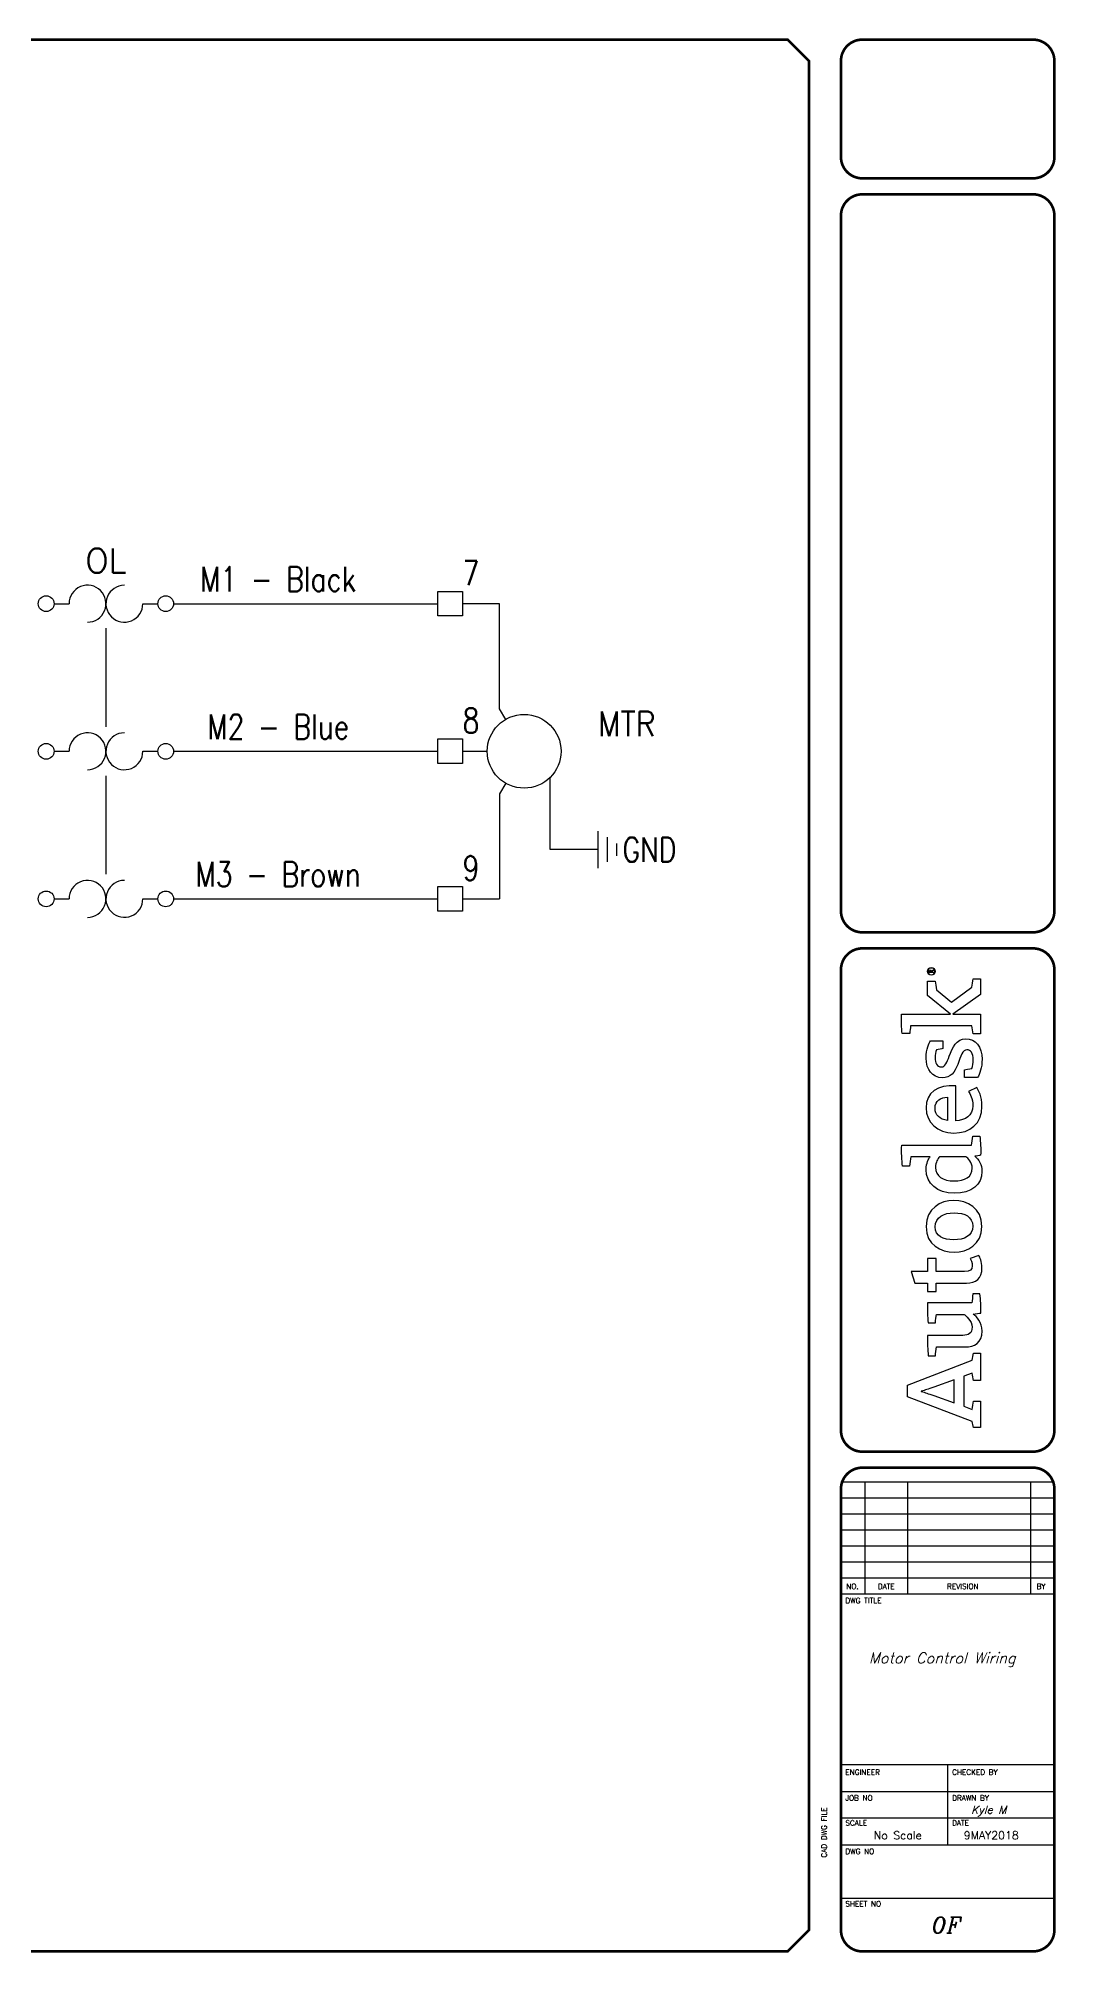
# Model space of a CAD drawing. Header units: inches. Extents: x 0 to 33.5, y 0 to 22.4.
# Drawn here: x 21.57 to 33.48, y 0.02 to 22.44 of the extents above; entities that cross this region are included whole.
import ezdxf
from ezdxf.enums import TextEntityAlignment as Align

# ---------------------------------------------------------------- set-up
doc = ezdxf.new("R2010")
doc.units = ezdxf.units.IN
doc.header["$MEASUREMENT"] = 0
for name, color, linetype in [('LAYER_1', 160, 'Continuous'), ('LINK', 9, 'Continuous'), ('SYMS', 7, 'Continuous'), ('TAGS', 150, 'Continuous'), ('TERMS', 123, 'Continuous'), ('TITLE', 7, 'Continuous'), ('WIREFIXED', 7, 'Continuous'), ('WIRES', 7, 'Continuous')]:
    doc.layers.add(name, color=color, linetype=linetype)
doc.styles.add('ITALIC', font='ITALIC')
doc.styles.add('SIMPLEX', font='SIMPLEX')
doc.styles.add('WD', font='romans.shx')

# ---------------------------------------------------------------- blocks, each defined once
blk = doc.blocks.new('AI9-BLK2')
at = {"layer": 'LAYER_1', "color": 7}
blk.add_circle((0, 0), 2.03, dxfattribs=at)
blk.add_open_spline([(1.73, 0), (1.73, -1.02), (0.99, -1.75), (-0.01, -1.75), (-0.99, -1.75), (-1.73, -1.02), (-1.73, 0), (-1.73, 1.01), (-0.99, 1.75), (-0.01, 1.75), (0.99, 1.75), (1.73, 1.01), (1.73, 0)], degree=3, knots=[0, 0, 0, 0, 1, 1, 1, 2, 2, 2, 3, 3, 3, 4, 4, 4, 4], dxfattribs=at)
blk = doc.blocks.new('AI9-BLK1')
at = {"layer": 'LAYER_1', "color": 7}
for points, knots in [([(0.67, -1.05), (0.67, -1.05), (0.18, -0.36), (0.18, -0.36), (0.09, -0.24), (0.03, -0.15), (-0.06, -0.08), (0.29, -0.04), (0.5, 0.15), (0.5, 0.46), (0.5, 0.77), (0.28, 1.05), (-0.15, 1.05), (-0.15, 1.05), (-0.84, 1.05), (-0.84, 1.05), (-0.84, 1.05), (-0.84, -1.05), (-0.84, -1.05), (-0.84, -1.05), (-0.54, -1.05), (-0.54, -1.05), (-0.54, -1.05), (-0.54, -0.11), (-0.54, -0.11), (-0.37, -0.11), (-0.31, -0.16), (-0.2, -0.31), (-0.2, -0.31), (0.3, -1.05), (0.3, -1.05), (0.3, -1.05), (0.67, -1.05), (0.67, -1.05)], [0, 0, 0, 0, 1, 1, 1, 2, 2, 2, 3, 3, 3, 4, 4, 4, 5, 5, 5, 6, 6, 6, 7, 7, 7, 8, 8, 8, 9, 9, 9, 10, 10, 10, 11, 11, 11, 11]), ([(0.17, 0.46), (0.17, 0.16), (-0.08, 0.13), (-0.32, 0.13), (-0.32, 0.13), (-0.54, 0.13), (-0.54, 0.13), (-0.54, 0.13), (-0.54, 0.79), (-0.54, 0.79), (-0.54, 0.79), (-0.22, 0.79), (-0.22, 0.79), (0.06, 0.79), (0.17, 0.66), (0.17, 0.46)], [0, 0, 0, 0, 1, 1, 1, 2, 2, 2, 3, 3, 3, 4, 4, 4, 5, 5, 5, 5])]:
    blk.add_open_spline(points, degree=3, knots=knots, dxfattribs=at)
blk = doc.blocks.new('LOGO')
for points, knots in [([(147.12, 4.68), (147.07, 5.37), (147.05, 6.12), (147.05, 6.92), (147.05, 6.92), (147.05, 41.08), (147.05, 41.08), (143.39, 41.25), (139.27, 41.02), (136.06, 40.68), (136.06, 40.68), (136.06, 36.96), (136.06, 36.96), (137.72, 36.84), (139.61, 36.61), (140.98, 36.38), (140.98, 36.38), (140.99, 36.38), (140.99, 36.38), (140.99, 36.38), (140.99, 26.2), (140.99, 26.2), (139.96, 27.06), (137.95, 28.38), (134.29, 28.38), (127.26, 28.38), (121.99, 22.6), (121.99, 13.79), (121.99, 4.52), (126.57, -0.69), (133.38, -0.69), (137.1, -0.69), (139.61, 1.09), (141.27, 3.09), (141.33, 2.12), (141.61, 0.63), (141.84, 0), (145.22, -0.17), (148.71, 0.06), (151.68, 0.4), (151.68, 0.4), (151.68, 4.12), (151.68, 4.12), (150.22, 4.23), (148.43, 4.45), (147.12, 4.68)], [0, 0, 0, 0, 1, 1, 1, 2, 2, 2, 3, 3, 3, 4, 4, 4, 5, 5, 5, 6, 6, 6, 7, 7, 7, 8, 8, 8, 9, 9, 9, 10, 10, 10, 11, 11, 11, 12, 12, 12, 13, 13, 13, 14, 14, 14, 15, 15, 15, 15]), ([(229.37, 4.57), (229.37, 4.57), (221.51, 15.23), (221.51, 15.23), (221.51, 15.23), (227.98, 23.01), (227.98, 23.01), (229.35, 23.12), (231.27, 23.34), (232.41, 23.63), (232.41, 23.63), (232.41, 27.69), (232.41, 27.69), (232.41, 27.69), (225.02, 27.69), (225.02, 27.69), (225.02, 27.69), (215.2, 15.61), (215.2, 15.61), (215.2, 15.61), (215.2, 41.19), (215.2, 41.19), (211.84, 41.34), (208.17, 41.17), (205.13, 40.88), (205.13, 40.88), (205.13, 36.94), (205.13, 36.94), (206.54, 36.82), (208.02, 36.64), (209.13, 36.45), (209.13, 36.45), (209.13, 4.51), (209.13, 4.51), (207.75, 4.41), (206.35, 4.21), (205.07, 3.95), (205.07, 3.95), (205.07, 0), (205.07, 0), (205.07, 0), (215.2, 0), (215.2, 0), (215.2, 0), (215.2, 14.46), (215.2, 14.46), (215.2, 14.46), (225.55, 0), (225.55, 0), (225.55, 0), (233.71, 0), (233.71, 0), (233.71, 0), (233.71, 3.82), (233.71, 3.82), (232.17, 4.17), (230.63, 4.4), (229.37, 4.57)], [0, 0, 0, 0, 1, 1, 1, 2, 2, 2, 3, 3, 3, 4, 4, 4, 5, 5, 5, 6, 6, 6, 7, 7, 7, 8, 8, 8, 9, 9, 9, 10, 10, 10, 11, 11, 11, 12, 12, 12, 13, 13, 13, 14, 14, 14, 15, 15, 15, 16, 16, 16, 17, 17, 17, 18, 18, 18, 19, 19, 19, 19]), ([(35.2, 4.35), (35.2, 4.35), (22.07, 38.1), (22.07, 38.1), (22.07, 38.1), (16.08, 38.1), (16.08, 38.1), (16.08, 38.1), (3.2, 4.35), (3.2, 4.35), (2.17, 4.23), (0.92, 4), (0, 3.72), (0, 3.72), (0, 0), (0, 0), (0, 0), (13.72, 0), (13.72, 0), (13.72, 0), (13.72, 3.72), (13.72, 3.72), (12.41, 4), (10.86, 4.29), (9.49, 4.4), (9.49, 4.4), (11.09, 8.81), (11.09, 8.81), (11.09, 8.81), (26.77, 8.81), (26.77, 8.81), (26.77, 8.81), (28.39, 4.35), (28.39, 4.35), (27.02, 4.23), (25.77, 4), (24.51, 3.72), (24.51, 3.72), (24.51, 0), (24.51, 0), (24.51, 0), (38.69, 0), (38.69, 0), (38.69, 0), (38.69, 3.72), (38.69, 3.72), (37.89, 3.95), (36, 4.35), (35.2, 4.35)], [0, 0, 0, 0, 1, 1, 1, 2, 2, 2, 3, 3, 3, 4, 4, 4, 5, 5, 5, 6, 6, 6, 7, 7, 7, 8, 8, 8, 9, 9, 9, 10, 10, 10, 11, 11, 11, 12, 12, 12, 13, 13, 13, 14, 14, 14, 15, 15, 15, 16, 16, 16, 16]), ([(12.84, 13.84), (12.84, 13.84), (16.64, 24.31), (16.64, 24.31), (17.79, 27.46), (18.19, 28.83), (18.82, 30.89), (18.82, 30.89), (18.93, 30.89), (18.93, 30.89), (19.56, 28.89), (19.96, 27.52), (21.1, 24.31), (21.1, 24.31), (24.91, 13.84), (24.91, 13.84), (24.91, 13.84), (12.84, 13.84), (12.84, 13.84)], [0, 0, 0, 0, 1, 1, 1, 2, 2, 2, 3, 3, 3, 4, 4, 4, 5, 5, 5, 6, 6, 6, 6]), ([(70.82, 23.06), (70.82, 23.06), (70.82, 27.69), (70.82, 27.69), (70.82, 27.69), (75.28, 27.69), (75.28, 27.69), (75.28, 27.69), (75.28, 34.33), (75.28, 34.33), (75.28, 34.33), (81.35, 36.24), (81.35, 36.24), (81.35, 36.24), (81.35, 27.69), (81.35, 27.69), (81.35, 27.69), (88.04, 27.69), (88.04, 27.69), (88.04, 27.69), (88.04, 23.06), (88.04, 23.06), (88.04, 23.06), (81.35, 23.06), (81.35, 23.06), (81.35, 23.06), (81.35, 8.35), (81.35, 8.35), (81.35, 5.61), (82.09, 4.35), (84.32, 4.35), (85.98, 4.35), (87.47, 5.15), (87.98, 5.49), (87.98, 5.49), (89.7, 0.92), (89.7, 0.92), (88.67, 0.34), (86.5, -0.69), (83.24, -0.69), (77.57, -0.69), (75.28, 2.4), (75.28, 7.38), (75.28, 7.38), (75.28, 23.06), (75.28, 23.06), (75.28, 23.06), (70.82, 23.06), (70.82, 23.06)], [0, 0, 0, 0, 1, 1, 1, 2, 2, 2, 3, 3, 3, 4, 4, 4, 5, 5, 5, 6, 6, 6, 7, 7, 7, 8, 8, 8, 9, 9, 9, 10, 10, 10, 11, 11, 11, 12, 12, 12, 13, 13, 13, 14, 14, 14, 15, 15, 15, 16, 16, 16, 16]), ([(59.65, -0.06), (59.48, 0.63), (59.2, 2.57), (59.14, 3.83), (57.76, 2), (54.9, -0.74), (50.21, -0.74), (44.21, -0.74), (41.98, 3.15), (41.98, 8.07), (41.98, 8.07), (41.98, 22.94), (41.98, 22.94), (40.6, 23.17), (38.77, 23.4), (37.34, 23.51), (37.34, 23.51), (37.34, 27.29), (37.34, 27.29), (40.32, 27.57), (44.38, 27.8), (48.04, 27.63), (48.04, 27.63), (48.04, 9.33), (48.04, 9.33), (48.04, 6.24), (49.13, 4.46), (52.27, 4.46), (55.76, 4.46), (58.39, 7.89), (58.97, 8.64), (58.97, 8.64), (58.97, 23), (58.97, 23), (57.76, 23.17), (56.05, 23.4), (54.62, 23.51), (54.62, 23.51), (54.62, 27.29), (54.62, 27.29), (57.59, 27.69), (61.54, 27.8), (65.03, 27.69), (65.03, 27.69), (65.03, 4.63), (65.03, 4.63), (66.35, 4.4), (68.12, 4.18), (69.61, 4.06), (69.61, 4.06), (69.61, 0.34), (69.61, 0.34), (66.69, 0), (62.97, -0.23), (59.65, -0.06)], [0, 0, 0, 0, 1, 1, 1, 2, 2, 2, 3, 3, 3, 4, 4, 4, 5, 5, 5, 6, 6, 6, 7, 7, 7, 8, 8, 8, 9, 9, 9, 10, 10, 10, 11, 11, 11, 12, 12, 12, 13, 13, 13, 14, 14, 14, 15, 15, 15, 16, 16, 16, 17, 17, 17, 18, 18, 18, 18]), ([(104.75, -0.69), (95.2, -0.69), (91.36, 6.98), (91.36, 13.79), (91.36, 20.6), (95.08, 28.38), (104.64, 28.38), (114.13, 28.38), (118.31, 20.77), (118.31, 13.96), (118.31, 7.21), (114.25, -0.69), (104.75, -0.69)], [0, 0, 0, 0, 1, 1, 1, 2, 2, 2, 3, 3, 3, 4, 4, 4, 4]), ([(104.52, 23.63), (99.6, 23.63), (97.77, 19.45), (97.77, 13.96), (97.77, 8.47), (99.89, 4.12), (104.81, 4.12), (109.78, 4.12), (111.84, 8.24), (111.84, 13.79), (111.84, 19.28), (109.5, 23.63), (104.52, 23.63)], [0, 0, 0, 0, 1, 1, 1, 2, 2, 2, 3, 3, 3, 4, 4, 4, 4]), ([(140.99, 7.61), (140.3, 6.69), (138.18, 4.35), (135.04, 4.35), (130.46, 4.35), (128.46, 8.12), (128.46, 13.84), (128.46, 19.62), (130.92, 23.46), (135.38, 23.46), (138.3, 23.46), (139.9, 22.31), (140.99, 21.34), (140.99, 21.34), (140.99, 7.61), (140.99, 7.61)], [0, 0, 0, 0, 1, 1, 1, 2, 2, 2, 3, 3, 3, 4, 4, 4, 5, 5, 5, 5]), ([(167.59, 4.06), (171.42, 4.06), (173.77, 5.49), (175.03, 6.24), (175.03, 6.24), (177.14, 2.06), (177.14, 2.06), (175.54, 1.09), (172.57, -0.69), (167.19, -0.69), (158.15, -0.69), (153.35, 5.49), (153.35, 14.02), (153.35, 22.48), (158.9, 28.38), (166.45, 28.38), (174.57, 28.38), (178.75, 22.48), (177.89, 12.93), (177.89, 12.93), (159.75, 12.93), (159.75, 12.93), (160.04, 7.89), (162.33, 4.06), (167.59, 4.06)], [0, 0, 0, 0, 1, 1, 1, 2, 2, 2, 3, 3, 3, 4, 4, 4, 5, 5, 5, 6, 6, 6, 7, 7, 7, 8, 8, 8, 8]), ([(172, 17.28), (171.88, 20.77), (170.39, 23.74), (166.33, 23.74), (162.61, 23.74), (160.55, 21.22), (159.92, 17.28), (159.92, 17.28), (172, 17.28), (172, 17.28)], [0, 0, 0, 0, 1, 1, 1, 2, 2, 2, 3, 3, 3, 3]), ([(193.34, 16.37), (190.23, 17.59), (187.77, 18.32), (187.77, 20.51), (187.77, 22.57), (189.85, 23.75), (192.61, 23.75), (194.13, 23.75), (195.63, 23.45), (196.75, 23.05), (196.92, 21.88), (197.07, 20.09), (197.32, 19.59), (197.32, 19.59), (201.33, 19.59), (201.33, 19.59), (201.33, 19.59), (201.33, 26.12), (201.33, 26.12), (200.23, 26.79), (197.13, 28.37), (192.35, 28.37), (186.46, 28.37), (182.17, 24.96), (182.17, 20.07), (182.17, 15.66), (184.93, 13.39), (189.13, 11.89), (193.39, 10.37), (196.74, 9.33), (196.74, 7.16), (196.74, 5.06), (194.96, 3.86), (191.41, 3.86), (189.95, 3.86), (188.14, 4.14), (187.03, 4.55), (186.85, 5.85), (186.59, 7.84), (186.3, 8.37), (186.3, 8.37), (182.29, 8.37), (182.29, 8.37), (182.29, 8.37), (182.29, 1.6), (182.29, 1.6), (182.29, 1.6), (182.29, 1.6), (182.29, 1.6), (184.06, 0.46), (187.46, -0.76), (191.78, -0.76), (198.3, -0.76), (202.45, 2.57), (202.45, 7.83), (202.45, 12.53), (197.83, 14.62), (193.34, 16.37)], [0, 0, 0, 0, 1, 1, 1, 2, 2, 2, 3, 3, 3, 4, 4, 4, 5, 5, 5, 6, 6, 6, 7, 7, 7, 8, 8, 8, 9, 9, 9, 10, 10, 10, 11, 11, 11, 12, 12, 12, 13, 13, 13, 14, 14, 14, 15, 15, 15, 16, 16, 16, 17, 17, 17, 18, 18, 18, 19, 19, 19, 19])]:
    blk.add_open_spline(points, degree=3, knots=knots)
for name, p in [('AI9-BLK2', (237.56, 25.66)), ('AI9-BLK1', (237.76, 25.67))]:
    blk.add_blockref(name, p)
blk = doc.blocks.new('NO_NUM_acade_title')
at = {"layer": 'TITLE'}
for p, q in [((30.594, 22.177), (30.594, 20.781)), ((30.969, 5.531), (33.469, 5.531)), ((31.25, 5.531), (31.25, 4.219)), ((31.75, 5.531), (31.75, 4.219)), ((33.188, 5.531), (33.188, 4.219)), ((30.969, 5.344), (33.469, 5.344)), ((30.969, 5.156), (33.469, 5.156)), ((30.969, 4.969), (33.469, 4.969)), ((30.969, 4.781), (33.469, 4.781)), ((30.969, 4.594), (33.469, 4.594)), ((30.969, 4.406), (33.469, 4.406)), ((30.969, 4.219), (33.469, 4.219)), ((30.594, 0.281), (30.594, 2.214)), ((30.969, 2.219), (33.469, 2.219)), ((32.219, 1.281), (32.219, 2.219)), ((30.969, 1.906), (33.469, 1.906)), ((30.969, 1.594), (33.469, 1.594)), ((30.969, 1.281), (33.469, 1.281)), ((30.969, 0.656), (33.469, 0.656))]:
    blk.add_line(p, q, dxfattribs=at)
at = {"layer": 'TITLE', "const_width": 0.0312}
blk.add_lwpolyline([(30.594, 0.281), (30.594, 22.177), (30.344, 22.427), (0.281, 22.427), (0.031, 22.177), (0.031, 0.281), (0.281, 0.031), (30.344, 0.031)], close=True, dxfattribs=at)
for points in [[(31.219, 22.427, 0.414214), (30.969, 22.177, 0.414214)], [(33.469, 22.177, 0.414214), (33.219, 22.427, 0.414214)], [(30.969, 21.052, 0.414214), (31.219, 20.802, 0.414214)], [(33.219, 20.802, 0.414214), (33.469, 21.052, 0.414214)], [(31.219, 20.615, 0.414214), (30.969, 20.365, 0.414214)], [(33.469, 20.365, 0.414214), (33.219, 20.615, 0.414214)], [(30.969, 12.219, 0.414214), (31.219, 11.969, 0.414214)], [(33.219, 11.969, 0.414214), (33.469, 12.219, 0.414214)], [(31.219, 11.781, 0.414214), (30.969, 11.531, 0.414214)], [(33.469, 11.531, 0.414214), (33.219, 11.781, 0.414214)], [(30.969, 6.135, 0.414214), (31.219, 5.885, 0.414214)], [(33.219, 5.885, 0.414214), (33.469, 6.135, 0.414214)], [(31.219, 5.698, 0.414214), (30.969, 5.448, 0.414214)], [(33.469, 5.448, 0.414214), (33.219, 5.698, 0.414214)], [(30.969, 0.281, 0.414214), (31.219, 0.031, 0.414214)], [(33.219, 0.031, 0.414214), (33.469, 0.281, 0.414214)]]:
    blk.add_lwpolyline(points, format="xyb", dxfattribs=at)
for points in [[(33.219, 22.427), (31.219, 22.427)], [(30.969, 22.177), (30.969, 21.052)], [(33.469, 22.177), (33.469, 21.052)], [(33.219, 20.802), (31.219, 20.802)], [(33.219, 20.615), (31.219, 20.615)], [(30.969, 20.365), (30.969, 12.219)], [(33.469, 20.365), (33.469, 12.219)], [(31.219, 11.969), (33.219, 11.969)], [(31.219, 11.781), (33.219, 11.781)], [(31.219, 5.885), (33.219, 5.885)], [(31.219, 5.698), (33.219, 5.698)], [(30.969, 5.448), (30.969, 0.281)], [(33.469, 5.448), (33.469, 0.281)], [(31.219, 0.031), (33.219, 0.031)]]:
    blk.add_lwpolyline(points, dxfattribs=at)
at = {"layer": 'TITLE', "color": 7, "const_width": 0.0312}
for points in [[(30.969, 11.531), (30.969, 6.135)], [(33.469, 11.531), (33.469, 6.135)]]:
    blk.add_lwpolyline(points, dxfattribs=at)
at = {"xscale": 0.02250000000000085, "yscale": 0.02250000000000085, "zscale": 0.02250000000000085, "rotation": 90}
blk.add_blockref('LOGO', (32.605, 6.167), dxfattribs=at)
at = {"layer": 'TITLE', "color": 1}
for s, height, style, p in [('NO.', 0.0625, 'SIMPLEX', (31.104, 4.307)), ('DATE', 0.0625, 'SIMPLEX', (31.5, 4.307)), ('REVISION', 0.0625, 'SIMPLEX', (32.396, 4.307)), ('BY', 0.0625, 'SIMPLEX', (33.313, 4.307)), ('OF', 0.1875, 'ITALIC', (32.208, 0.339))]:
    blk.add_text(s, height=height, dxfattribs=dict(at, style=style)).set_placement(p, align=Align.MIDDLE)
at = {"layer": 'TITLE', "color": 1, "style": 'SIMPLEX'}
for s, p in [('DWG TITLE', (31.021, 4.109)), ('ENGINEER', (31.021, 2.099)), ('CHECKED BY', (32.271, 2.099)), ('JOB NO', (31.021, 1.797)), ('DRAWN BY', (32.271, 1.797)), ('SCALE', (31.021, 1.505)), ('DATE', (32.271, 1.505)), ('DWG NO', (31.021, 1.172)), ('SHEET NO', (31.021, 0.557))]:
    blk.add_text(s, height=0.0625, dxfattribs=at).set_placement(p)
blk.add_text('CAD DWG FILE', height=0.0625, rotation=90, dxfattribs=at).set_placement((30.802, 1.13))
at = {"layer": 'TITLE', "color": 1, "style": 'ITALIC'}
for tag, height, p in [('TITLE#1', 0.125, (32.156, 3.406)), ('TITLE#2', 0.125, (32.156, 3.204)), ('TITLE#3', 0.125, (32.156, 3.001)), ('TITLE#4', 0.125, (32.156, 2.799)), ('DWG#', 0.2, (32.156, 0.826))]:
    blk.add_attdef(tag, text='', height=height, dxfattribs=at).set_placement(p, align=Align.CENTER)
at = {"layer": 'TITLE', "color": 1, "style": 'SIMPLEX'}
blk.add_attdef('CAD#', (30.826, 1.958), '', height=0.0938, rotation=90, dxfattribs=at)
at = {"layer": 'TITLE', "color": 1}
for tag, p, height, style in [('ENGINEER', (31.237, 1.958), 0.0938, 'ITALIC'), ('CHKDBY', (32.424, 1.958), 0.0938, 'ITALIC'), ('JOB#', (31.464, 1.644), 0.0938, 'SIMPLEX'), ('DRAWNBY', (32.494, 1.644), 0.0938, 'ITALIC'), ('SCALE', (31.353, 1.344), 0.0938, 'SIMPLEX'), ('DATE', (32.408, 1.344), 0.0938, 'SIMPLEX'), ('SHTS', (32.532, 0.25), 0.2, 'ITALIC')]:
    blk.add_attdef(tag, p, '', height=height, dxfattribs=dict(at, style=style))
at = {"layer": 'TITLE', "color": 1, "style": 'ITALIC'}
blk.add_attdef('SH#', text='', height=0.2, dxfattribs=at).set_placement((31.881, 0.25), align=Align.RIGHT)
at = {"layer": 'TITLE', "color": 7, "flags": 9}
blk.add_attdef('WD_TB', (31.219, 0.031), '', height=0.125, dxfattribs=at)
blk = doc.blocks.new('HOL1')
for p, q in [((-0.2637, 0), (-0.1875, 0)), ((0.1875, 0), (0.2637, 0))]:
    blk.add_line(p, q)
at = {"linetype": 'Continuous'}
for centre in [(-0.3038, 0), (0.3038, 0)]:
    blk.add_circle(centre, 0.04, dxfattribs=at)
for centre, start, end in [((-0.0938, 0), 270.00101, 180.00201), ((0.0938, 0), 90, 0.00104)]:
    blk.add_arc(centre, 0.0938, start, end)
at = {"style": 'WD', "width": 0.7}
for tag, p in [('INST', (0, 0.7946)), ('LOC', (0, 0.625)), ('DESC1', (0, 0.4688)), ('DESC2', (0, 0.3125)), ('RATING1', (0, -0.2656))]:
    blk.add_attdef(tag, text='', height=0.125, dxfattribs=at).set_placement(p, align=Align.CENTER)
at = {"style": 'WD'}
blk.add_attdef('TAG1', text='', height=0.125, dxfattribs=at).set_placement((0, 0.1562), align=Align.CENTER)
for tag, p in [('X2LINK', (0, 0.125)), ('X8LINK', (0, -0.125))]:
    blk.add_attdef(tag, p, '', height=0.01, dxfattribs=at)
for tag, p, height, flags in [('FAMILY', (0.2047, 0.1523), 0.01, 9), ('X4TERM01', (-0.3438, 0), 0.0125, 1), ('X1TERM02', (0.3438, 0), 0.0125, 1)]:
    blk.add_attdef(tag, p, '', height=height, dxfattribs=dict(at, flags=flags))
at = {"linetype": 'Continuous', "style": 'WD', "flags": 9}
for tag, p in [('MFG', (0.2278, 0.0887)), ('CAT', (0.2297, 0.1082)), ('ASSYCODE', (0.2188, 0.0625))]:
    blk.add_attdef(tag, text='', height=0.01, dxfattribs=at).set_placement(p, align=Align.CENTER)
at = {"linetype": 'Continuous', "style": 'WD', "flags": 8}
blk.add_attdef('TERM01', text='', height=0.125, dxfattribs=at).set_placement((-0.4062, -0.0314), align=Align.TOP_RIGHT)
blk.add_attdef('TERM02', text='', height=0.125, dxfattribs=at).set_placement((0.4062, -0.0314), align=Align.TOP_LEFT)
blk = doc.blocks.new('HOL2')
for p, q in [((-0.2637, 0), (-0.1875, 0)), ((0.1875, 0), (0.2637, 0))]:
    blk.add_line(p, q)
at = {"linetype": 'Continuous'}
for centre in [(-0.3038, 0), (0.3038, 0)]:
    blk.add_circle(centre, 0.04, dxfattribs=at)
for centre, start, end in [((-0.0938, 0), 270.00101, 180.00201), ((0.0938, 0), 90, 0.00104)]:
    blk.add_arc(centre, 0.0938, start, end)
at = {"style": 'WD', "width": 0.7}
for tag, p in [('INST', (0, 0.8102)), ('LOC', (0, 0.6406)), ('DESC1', (0, 0.4844)), ('DESC2', (0, 0.3281))]:
    blk.add_attdef(tag, text='', height=0.125, dxfattribs=at).set_placement(p, align=Align.CENTER)
at = {"style": 'WD'}
blk.add_attdef('TAG2', text='', height=0.125, dxfattribs=at).set_placement((0, 0.1719), align=Align.CENTER)
for tag, p in [('X2LINK', (0, 0.125)), ('X8LINK', (0, -0.125))]:
    blk.add_attdef(tag, p, '', height=0.01, dxfattribs=at)
for tag, p, height, flags in [('FAMILY', (0.2047, 0.1523), 0.01, 9), ('X4TERM01', (-0.3438, 0), 0.0125, 1), ('X1TERM02', (0.3438, 0), 0.0125, 1)]:
    blk.add_attdef(tag, p, '', height=height, dxfattribs=dict(at, flags=flags))
at = {"linetype": 'Continuous', "style": 'WD', "flags": 8}
blk.add_attdef('TERM01', text='', height=0.125, dxfattribs=at).set_placement((-0.4062, -0.0157), align=Align.TOP_RIGHT)
blk.add_attdef('TERM02', text='', height=0.125, dxfattribs=at).set_placement((0.4062, -0.0157), align=Align.TOP_LEFT)
blk = doc.blocks.new('HMO13')
blk.add_circle((0, 0), 0.1875)
at = {"style": 'WD'}
for tag, p, width in [('INST', (0.3805, 0.4032), 0.7), ('LOC', (0.3805, 0.2336), 0.7), ('TAG1', (0.375, 0.0774), 0.9), ('DESC1', (0.376, -0.0789), 0.9), ('DESC2', (0.376, -0.2351), 0.9), ('DESC3', (0.376, -0.3914), 0.9), ('RATING3', (0.375, -0.5476), 0.8), ('RATING4', (0.375, -0.7039), 0.8), ('WDTAGALT', (0.375, -0.875), 0.7)]:
    blk.add_attdef(tag, p, '', height=0.125, dxfattribs=dict(at, width=width))
at = {"style": 'WD', "width": 0.8}
blk.add_attdef('RATING1', text='', height=0.1, dxfattribs=at).set_placement((0, 0), align=Align.CENTER)
at = {"style": 'WD', "flags": 1}
for tag, p in [('X0TERM01', (-0.0938, 0.1624)), ('X4TERM02', (-0.1875, 0)), ('X0TERM03', (-0.0938, -0.1624)), ('X0TERM04', (0.1326, -0.1326))]:
    blk.add_attdef(tag, p, '', height=0.0125, dxfattribs=at)
at = {"linetype": 'Continuous', "style": 'WD', "flags": 9}
blk.add_attdef('ASSYCODE', text='', height=0.01, dxfattribs=at).set_placement((0, 0.125), align=Align.CENTER)
at = {"style": 'WD', "flags": 9}
blk.add_attdef('FAMILY', text='', height=0.01, dxfattribs=at).set_placement((-0.0053, 0.1698), align=Align.CENTER)
at = {"linetype": 'Continuous', "style": 'WD', "flags": 1}
for tag, p in [('MFG', (0, 0.1404)), ('CAT', (0, 0.1593))]:
    blk.add_attdef(tag, text='', height=0.01, dxfattribs=at).set_placement(p, align=Align.MIDDLE)
at = {"style": 'WD', "width": 0.8}
blk.add_attdef('RATING2', text='', height=0.1, dxfattribs=at).set_placement((0, -0.0312), align=Align.TOP_CENTER)
blk = doc.blocks.new('HGND2')
for p, q in [((0.125, 0), (0, 0)), ((0.125, 0.09375), (0.125, -0.09375)), ((0.171875, 0.0625), (0.171875, -0.0625)), ((0.21875, 0.03125), (0.21875, -0.03125))]:
    blk.add_line(p, q)
at = {"style": 'WD', "width": 0.8}
for tag, p in [('INST', (0.25, 0.3125)), ('LOC', (0.25, 0.15625)), ('TAG1', (0.25, 0)), ('DESC1', (0.25, -0.15625)), ('DESC2', (0.25, -0.3125))]:
    blk.add_attdef(tag, text='', height=0.125, dxfattribs=at).set_placement(p, align=Align.MIDDLE_LEFT)
at = {"style": 'WD', "flags": 1}
for tag in ['ASSYCODE', 'CAT', 'X4TERM01', 'MFG', 'FAMILY']:
    blk.add_attdef(tag, (0, 0), '', height=0.01, dxfattribs=at)
blk = doc.blocks.new('HT0001')
for p, q in [((-0.0625, 0.0625), (0.0625, 0.0625)), ((-0.0625, -0.0625), (-0.0625, 0.0625)), ((0.0625, 0.0625), (0.0625, -0.0625)), ((0.0625, -0.0625), (-0.0625, -0.0625))]:
    blk.add_line(p, q)
at = {"style": 'WD'}
for tag, p, width in [('INST', (0.0625, 0.4196), 0.7), ('LOC', (0.0625, 0.25), 0.7), ('DESC1', (0.0499, -0.3851), 0.8)]:
    blk.add_attdef(tag, p, '', height=0.125, dxfattribs=dict(at, width=width))
at = {"linetype": 'Continuous', "style": 'WD'}
for tag, p, height, width, flags in [('TERM01', (0.0625, 0.0938), 0.125, 0.8, 8), ('TAGSTRIP', (0.0499, -0.2288), 0.125, 0.9, 8), ('CAT', (0.2132, -0.4063), 0.1094, 0.8, 1), ('DESC2', (0.0499, -0.5413), 0.125, 0.8, 8), ('DESC3', (0.0499, -0.6976), 0.125, 0.8, 8)]:
    blk.add_attdef(tag, p, '', height=height, dxfattribs=dict(at, width=width, flags=flags))
at = {"style": 'WD', "flags": 1}
for tag, p, height in [('X4TERM01', (-0.0625, 0), 0.0125), ('X4TERMDESC01', (-0.0552, -0.0229), 0.025), ('X2TERMDESC01', (-0.006, 0.0287), 0.025), ('STRIPSEQ', (0, 0), 0.00125), ('X2TERM01', (0, 0.0625), 0.0125), ('X2PIN01', (0.0326, 0.0839), 0.0125), ('X1TERMDESC01', (0.0393, 0.007), 0.025), ('X1TERM01', (0.0625, 0), 0.0125), ('X1PIN01', (0.0868, 0.0164), 0.0125), ('X4PIN01', (-0.1138, -0.0375), 0.0125), ('LINKTERM', (0, -0.0019), 0.00125), ('X8TERM01', (0, -0.0625), 0.0125), ('X8TERMDESC01', (0, -0.0535), 0.025), ('X8PIN01', (0.0256, -0.0962), 0.0125)]:
    blk.add_attdef(tag, p, '', height=height, dxfattribs=at)
at = {"style": 'WD', "width": 0.7, "flags": 1}
blk.add_attdef('ASSYCODE', (0.0625, -0.2812), '', height=0.01, dxfattribs=at)
at = {"linetype": 'Continuous', "style": 'WD', "width": 0.8, "flags": 1}
blk.add_attdef('MFG', text='', height=0.1094, dxfattribs=at).set_placement((0.0882, -0.4063), align=Align.RIGHT)
blk = doc.blocks.new('WD_WNH')
at = {"linetype": 'Continuous', "style": 'WD', "width": 0.8}
blk.add_attdef('WIRENO', text='', height=0.125, dxfattribs=at).set_placement((0, 0.0625), align=Align.CENTER)
at = {"style": 'WD', "flags": 1}
for tag, p in [('W01USER', (0, 0.0781)), ('W02USER', (0, 0.0703)), ('W03USER', (0, 0.0625)), ('W04USER', (0, 0.0547)), ('W05USER', (0, 0.0469)), ('W06USER', (0, 0.0391)), ('W07USER', (0, 0.0312)), ('W08USER', (0, 0.0234)), ('W09USER', (0, 0.0156)), ('W10USER', (0, 0.0078))]:
    blk.add_attdef(tag, text='', height=0.005, dxfattribs=at).set_placement(p, align=Align.CENTER)

msp = doc.modelspace()

# ---------------------------------------------------------------- linework, layer by layer
at = {"layer": 'LINK'}
for points in [[(22.36, 15.531), (22.36, 14.378)], [(22.36, 13.802), (22.36, 12.649)]]:
    msp.add_lwpolyline(points, dxfattribs=at)
at = {"layer": 'WIRES'}
for p, q in [((23.152, 15.819), (26.249, 15.819)), ((26.97, 15.819), (26.537, 15.819)), ((26.97, 14.589), (26.97, 15.819)), ((27.042, 14.464), (26.97, 14.589)), ((23.152, 14.09), (26.249, 14.09)), ((26.537, 14.09), (26.826, 14.09)), ((27.042, 13.716), (26.97, 13.591)), ((27.563, 12.938), (27.563, 13.784)), ((26.97, 13.591), (26.97, 12.361)), ((27.834, 12.938), (27.563, 12.938)), ((23.152, 12.361), (26.249, 12.361)), ((26.537, 12.361), (26.97, 12.361))]:
    msp.add_line(p, q, dxfattribs=at)

# ---------------------------------------------------------------- block references
msp.add_blockref('NO_NUM_acade_title', (0, 0)).add_auto_attribs({'DRAWNBY': 'Kyle M', 'SCALE': 'No Scale', 'DATE': '9MAY2018', 'TITLE#1': 'Motor Control Wiring'})
at = {"layer": 'SYMS'}
ref = msp.add_blockref('HOL1', (22.36, 15.819), dxfattribs=dict(at, xscale=2.304886114323222, yscale=2.304886114323222, zscale=2.304886114323222))
ref.add_attrib('TAG1', 'OL', dxfattribs={"layer": 'TAGS', "height": 0.2881, "style": 'WD'}).set_placement((22.36, 16.179), align=Align.CENTER)
ref = msp.add_blockref('HT0001', (26.393, 15.819), dxfattribs=dict(at, xscale=2.304886114323222, yscale=2.304886114323222, zscale=2.304886114323222))
ref.add_attrib('TERM01', '7', (26.537, 16.035), dxfattribs={"layer": 'TERMS', "linetype": 'Continuous', "height": 0.288, "style": 'WD', "width": 0.8, "flags": 8})
ref = msp.add_blockref('HT0001', (26.393, 14.09), dxfattribs=dict(at, xscale=2.304886114323222, yscale=2.304886114323222, zscale=2.304886114323222))
ref.add_attrib('TERM01', '8', (26.537, 14.306), dxfattribs={"layer": 'TERMS', "linetype": 'Continuous', "height": 0.288, "style": 'WD', "width": 0.8, "flags": 8})
ref = msp.add_blockref('HMO13', (27.258, 14.09), dxfattribs=dict(at, xscale=2.304886114323222, yscale=2.304886114323222, zscale=2.304886114323222))
ref.add_attrib('TAG1', 'MTR', (28.122, 14.268), dxfattribs={"layer": 'TAGS', "height": 0.2881, "style": 'WD', "width": 0.9})
at = {"layer": 'SYMS', "xscale": 2.304886114323222, "yscale": 2.304886114323222, "zscale": 2.304886114323222}
for p in [(22.36, 14.09), (22.36, 12.361)]:
    msp.add_blockref('HOL2', p, dxfattribs=at)
at = {"layer": 'SYMS'}
ref = msp.add_blockref('HGND2', (27.834, 12.938), dxfattribs=dict(at, xscale=2.304886114323222, yscale=2.304886114323222, zscale=2.304886114323222))
ref.add_attrib('TAG1', 'GND', dxfattribs={"layer": 'TAGS', "height": 0.2881, "style": 'WD', "width": 0.8}).set_placement((28.41, 12.938), align=Align.MIDDLE_LEFT)
ref = msp.add_blockref('HT0001', (26.393, 12.361), dxfattribs=dict(at, xscale=2.304886114323222, yscale=2.304886114323222, zscale=2.304886114323222))
ref.add_attrib('TERM01', '9', (26.537, 12.577), dxfattribs={"layer": 'TERMS', "linetype": 'Continuous', "height": 0.288, "style": 'WD', "width": 0.8, "flags": 8})
at = {"layer": 'WIREFIXED'}
ref = msp.add_blockref('WD_WNH', (24.377, 15.819), dxfattribs=dict(at, xscale=2.304886114323222, yscale=2.304886114323222, zscale=2.304886114323222))
ref.add_attrib('WIRENOF', 'M1 - Black', dxfattribs={"linetype": 'Continuous', "height": 0.2881, "style": 'WD', "width": 0.8}).set_placement((24.377, 15.963), align=Align.CENTER)
ref = msp.add_blockref('WD_WNH', (24.377, 14.09), dxfattribs=dict(at, xscale=2.304886114323222, yscale=2.304886114323222, zscale=2.304886114323222))
ref.add_attrib('WIRENOF', 'M2 - Blue', dxfattribs={"linetype": 'Continuous', "height": 0.2881, "style": 'WD', "width": 0.8}).set_placement((24.377, 14.234), align=Align.CENTER)
ref = msp.add_blockref('WD_WNH', (24.377, 12.361), dxfattribs=dict(at, xscale=2.304886114323222, yscale=2.304886114323222, zscale=2.304886114323222))
ref.add_attrib('WIRENOF', 'M3 - Brown', dxfattribs={"linetype": 'Continuous', "height": 0.2881, "style": 'WD', "width": 0.8}).set_placement((24.377, 12.505), align=Align.CENTER)

doc.saveas('drawing.dxf')
